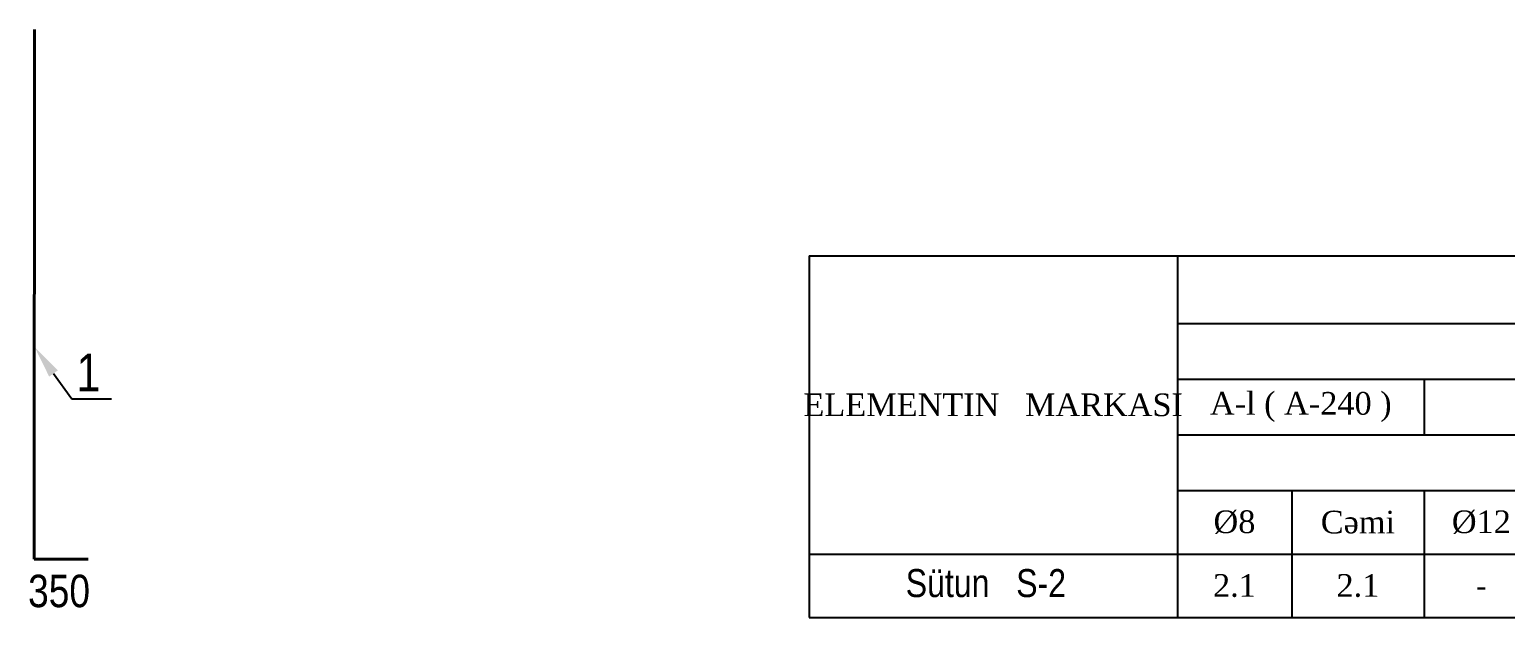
# Model space of a CAD drawing. Header units: millimetres. Extents: x -149347 to 251215, y -2929184 to -2541447.
# Drawn here: x -68663 to -54997, y -2749839 to -2744399 of the extents above; entities that cross this region are included whole.
import ezdxf
from ezdxf import colors
from ezdxf.entities.mleader import LeaderData, LeaderLine
from ezdxf.math import Vec2, Vec3

# ---------------------------------------------------------------- set-up
doc = ezdxf.new("R2010")
doc.units = ezdxf.units.MM
doc.linetypes.add('0', pattern=[0])
doc.layers.add('KON cedvel', color=7, linetype='0', lineweight=15)
doc.layers.add('РАЗМЕРЫ', color=80, linetype='Continuous', lineweight=9)
doc.styles.add('style6', font='ARIALN.TTF', dxfattribs={"height": 300})
doc.styles.add('Times New  Roman', font='times.ttf')

# ---------------------------------------------------------------- blocks, each defined once
blk = doc.blocks.new('*T211')
at = {"layer": 'KON cedvel', "color": 0, "linetype": 'ByBlock', "lineweight": -2, "ltscale": 15, "transparency": 16777216}
for p, q in [((0, 0), (17657, 0)), ((0, 0), (0, -3345)), ((3410, 0), (3410, -3345)), ((16430, 0), (16430, -3345)), ((17657, 0), (17657, -3345)), ((3410, -626), (16430, -626)), ((3410, -1141), (16430, -1141)), ((5696, -1141), (5696, -1656)), ((3410, -1656), (16430, -1656)), ((3410, -2170), (16430, -2170)), ((4469, -2170), (4469, -3345)), ((5696, -2170), (5696, -3345)), ((6755, -2170), (6755, -3345)), ((7802, -2170), (7802, -3345)), ((8872, -2170), (8872, -3345)), ((9931, -2170), (9931, -3345)), ((10990, -2170), (10990, -3345)), ((12049, -2170), (12049, -3345)), ((13108, -2170), (13108, -3345)), ((14166, -2170), (14166, -3345)), ((15225, -2170), (15225, -3345)), ((0, -2758), (17657, -2758)), ((0, -3345), (17657, -3345))]:
    blk.add_line(p, q, dxfattribs=at)
at = {"layer": 'KON cedvel', "color": 0, "lineweight": 15, "ltscale": 15, "transparency": 16777216, "attachment_point": 5, "style": 'Times New  Roman'}
for s, insert, char_height, width in [('ARMATUR MƏMULATLARI', (9920, -313), 209.93, 13011.43), ('ARMATURUN SINFI', (9920, -884), 209.93, 13011.43), ('YEKUN                  kq', (17043, -1379), 209.93, 1218.39), ('ELEMENTIN   MARKASI', (1705, -1379), 209.93, 3401.66), ('{\\fTimes New Roman|b0|i0|c238|p18;A-l ( A-240 )}', (4553, -1398), 209.93, 2277.23), ('{\\fTimes New Roman|b0|i0|c238|p18;A}500C', (11063, -1398), 209.93, 10725.8), ('ГОСТ {\\fTimes New Roman|b0|i0|c238|p18;34028}-20{\\fTimes New Roman|b0|i0|c238|p18;1}6', (9920, -1913), 209.93, 13011.43), ('CƏ{\\fTimes New Roman|b0|i0|c238|p18;Mİ}', (15828, -2464), 209.93, 1196.22), ('{\\fTimes New Roman|b0|i0|c238|p18;%%C}8', (3939, -2464), 209.93, 1050.44), ('{\\fTimes New Roman|b0|i0|c238|p18;Cəmi}', (5082, -2464), 209.93, 1218.39), ('{\\fTimes New Roman|b0|i0|c238|p18;%%C}1{\\fTimes New Roman|b0|i0|c238|p18;2}', (6225, -2464), 209.93, 1050.44), ('{\\fTimes New Roman|b0|i0|c238|p18;%%C}1{\\fTimes New Roman|b0|i0|c238|p18;4}', (7278, -2464), 209.93, 1039.36), ('{\\fTimes New Roman|b0|i0|c238|p18;%%C16}', (8337, -2464), 209.93, 1061.53), ('{\\fTimes New Roman|b0|i0|c238|p18;%%C18}', (9402, -2464), 209.93, 1050.44), ('{\\fTimes New Roman|b0|i0|c238|p18;%%C20}', (10460, -2464), 209.93, 1050.44), ('{\\fTimes New Roman|b0|i0|c238|p18;%%C22}', (11519, -2464), 209.93, 1050.44), ('{\\fTimes New Roman|b0|i0|c238|p18;%%C25}', (12578, -2464), 209.93, 1050.44), ('{\\fTimes New Roman|b0|i0|c238|p18;%%C28}', (13637, -2464), 209.93, 1050.44), ('{\\fTimes New Roman|b0|i0|c238|p18;%%C32}', (14696, -2464), 209.93, 1050.44), ('{\\C1;2.1}', (3939, -3051), 209.9, 1052.26), ('{\\C1;2.1}', (5082, -3051), 209.9, 1220.2), ('{\\C1;84.8}', (12578, -3051), 184.7, 1050.44), ('{\\C1;84.8}', (15828, -3051), 209.9, 1196.22), ('{\\C1;86.8}', (17043, -3051), 209.9, 1218.39), ('{\\fTimes New Roman|b0|i0|c238|p18;\\C1;-}', (6225, -3051), 184.74, 1050.44), ('{\\fTimes New Roman|b0|i0|c238|p18;\\C1;-}', (7278, -3051), 184.74, 1039.36), ('{\\fTimes New Roman|b0|i0|c238|p18;\\C1;-}', (8337, -3051), 184.74, 1061.53), ('{\\fTimes New Roman|b0|i0|c238|p18;\\C1;-}', (9402, -3051), 184.74, 1050.44), ('{\\fTimes New Roman|b0|i0|c238|p18;\\C1;-}', (10460, -3051), 184.74, 1050.44), ('{\\fTimes New Roman|b0|i0|c238|p18;\\C1;-}', (11519, -3051), 184.74, 1050.44), ('{\\fTimes New Roman|b0|i0|c238|p18;\\C1;-}', (13637, -3051), 184.74, 1050.44), ('{\\fTimes New Roman|b0|i0|c238|p18;\\C1;-}', (14696, -3051), 184.74, 1050.44)]:
    blk.add_mtext(s, dxfattribs=dict(at, insert=insert, char_height=char_height, width=width))

msp = doc.modelspace()

# ---------------------------------------------------------------- linework, layer by layer
at = {"color": 7, "lineweight": 40, "ltscale": 80}
for q in [(-68615.60032, -2744398.98716), (-68118.9606, -2749298.98721)]:
    msp.add_line((-68618.9606, -2749298.98721), q, dxfattribs=at)

# ---------------------------------------------------------------- block references
msp.add_blockref('*T211', (-61445.0717, -2746493.98999))

# ---------------------------------------------------------------- texts
at = {"lineweight": 20, "insert": (-61833.64136, -2749391.47113), "char_height": 287.8229766, "width": 6574.2971601, "attachment_point": 1, "style": 'style6'}
msp.add_mtext('{\\fArial Narrow|b0|i0|c238|p34;              \\H0.9x;Sütun   S-2}', dxfattribs=at)
at = {"color": 7, "insert": (-68389.63482, -2749596.02346), "char_height": 300, "attachment_point": 5, "style": 'style6'}
msp.add_mtext('{\\fArial Narrow|b0|i0|c238|p34;350}', dxfattribs=at)

# ---------------------------------------------------------------- leaders
at = {"layer": 'РАЗМЕРЫ', "color": 0, "lineweight": 15}
ml = msp.add_multileader_mtext('Standard', dxfattribs=at)
ml.set_content('{\\fArial Narrow|b0|i0|c238|p34;\\C7;1}', style='style6')
ml.set_leader_properties()
ml.build(insert=Vec2(0, 0))
ml.multileader.update_dxf_attribs({"text_left_attachment_type": 6, "text_right_attachment_type": 6, "dogleg_length": 100, "arrow_head_size": 300})
ctx = ml.context
ctx.base_point, ctx.char_height, ctx.arrow_head_size, ctx.plane_origin = Vec3(-68172.63526, -2747817.52889), 350, 300, Vec3(-73433.96121, -2745524.43425)
ctx.left_attachment, ctx.right_attachment, ctx.text_align_type = 6, 6, 1
notes = []
notes.append((ctx, [(0, (1, 1, 0), (-68272.63526, -2747817.52889), (1, 0), 100, [(1, [(-68615.47784, -2747337.37906)], 0, [])])]))
ctx.mtext.insert, ctx.mtext.alignment, ctx.mtext.flow_direction = Vec3(-68117.75327, -2747397.52889), 2, 5
for ctx, leaders in notes:
    for number, flags, end, landing, length, lines in leaders:
        leader = LeaderData()
        leader.index, (leader.has_last_leader_line, leader.has_dogleg_vector, leader.attachment_direction) = number, flags
        leader.last_leader_point, leader.dogleg_vector, leader.dogleg_length = Vec3(end), Vec3(landing), length
        for number, points, colour, breaks in lines:
            line = LeaderLine()
            line.index, line.vertices, line.color, line.breaks = number, Vec3.list(points), colors.encode_raw_color(colour), breaks
            leader.lines.append(line)
        ctx.leaders.append(leader)

doc.saveas('drawing.dxf')
